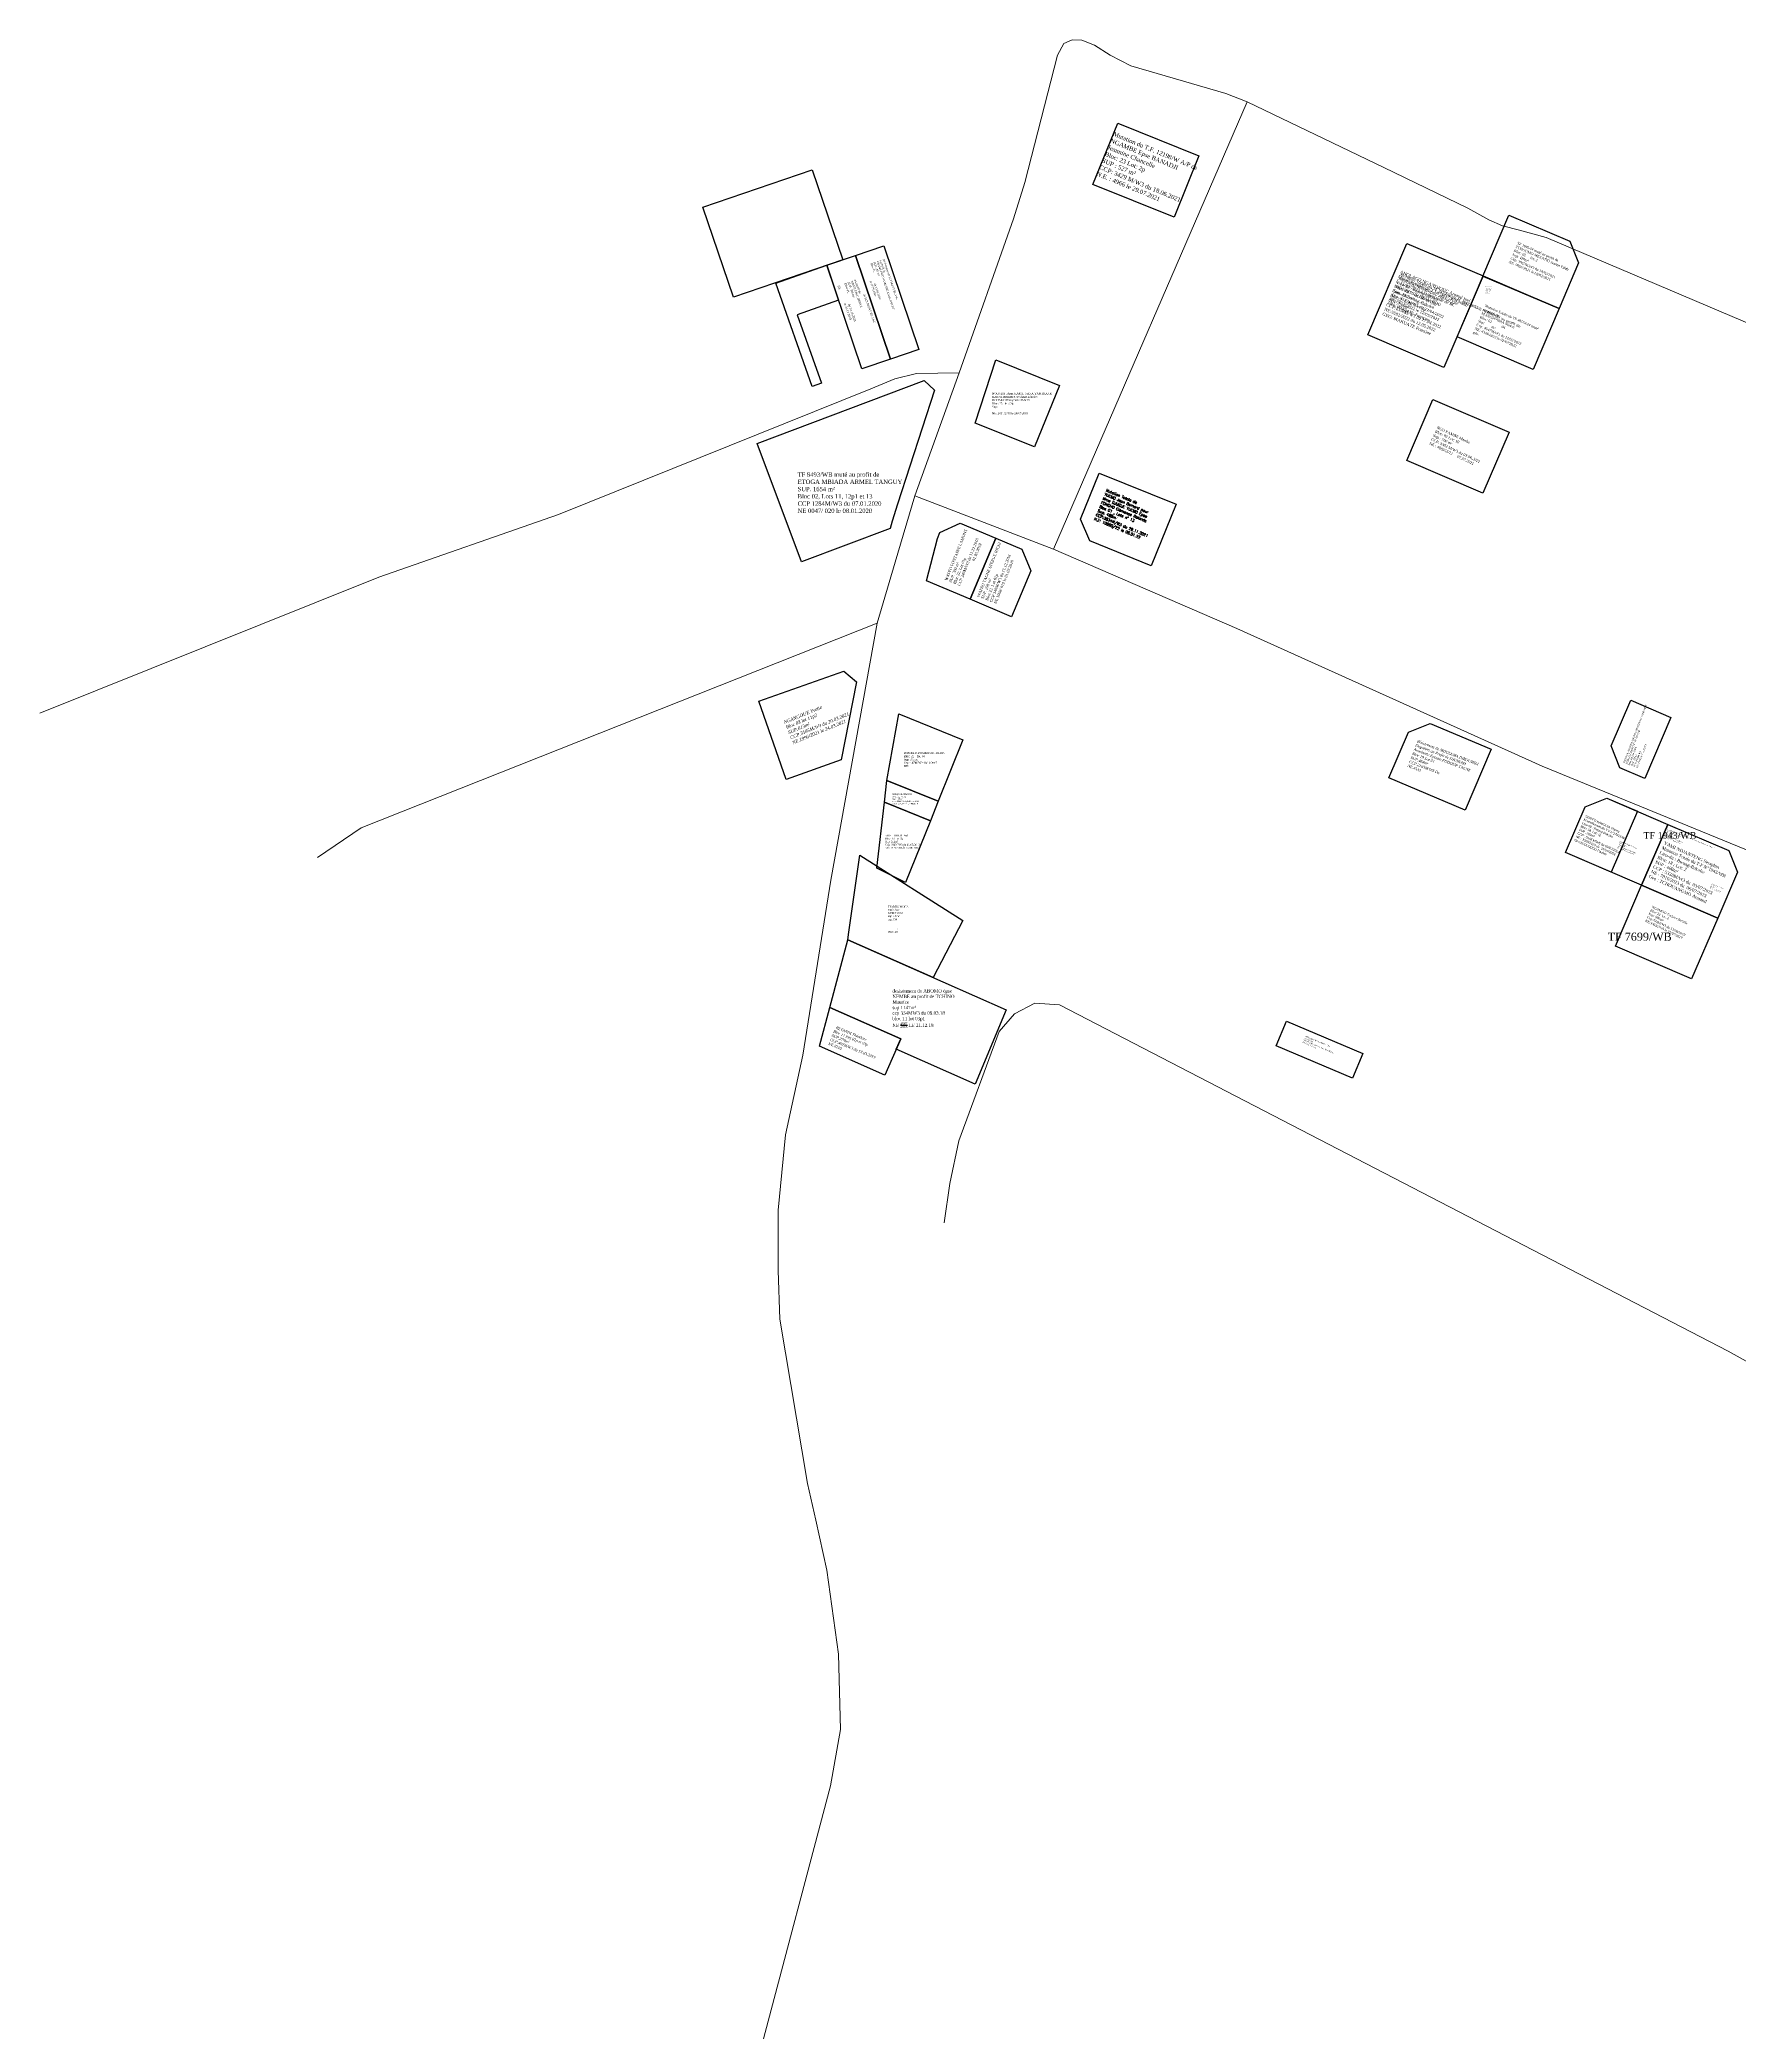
# Model space of a CAD drawing. Header units: millimetres. Extents: x 587399 to 927168, y 438565 to 1444955.
# Drawn here: x 590412 to 590925, y 439327 to 439928 of the extents above; entities that cross this region are included whole.
import ezdxf

# ---------------------------------------------------------------- set-up
doc = ezdxf.new("R2010")
doc.units = ezdxf.units.MM
doc.header["$LTSCALE"] = 2
for name, color, linetype in [('end maj 26 02 2021', 7, 'Continuous'), ('MAJ DEC 2021', 234, 'Continuous'), ('MAJ JAN 2022', 1, 'Continuous'), ('MAJ JUILLET 2021', 7, 'Continuous'), ('MAJ OCT 2021', 7, 'Continuous')]:
    doc.layers.add(name, color=color, linetype=linetype)
doc.layers.add('MAJ APRES LE 13.01.2023', color=222, linetype='Continuous', lineweight=30)
doc.layers.add('Roads_others', color=24, linetype='Continuous', lineweight=9)
doc.styles.get("Standard").update_dxf_attribs({"font": 'arial.ttf'})
doc.styles.add('Times 1.0', font='times.ttf', dxfattribs={"width": 0.99, "height": 1})
doc.styles.add('Times 1.5', font='times.ttf', dxfattribs={"width": 0.99, "height": 0.75})

msp = doc.modelspace()

# ---------------------------------------------------------------- linework, layer by layer
at = {"flags": 128}
for points in [[(590645.336, 439889.045), (590654.602, 439861.906), (590621.589, 439850.638), (590612.323, 439877.768)], [(590645.336, 439889.045), (590654.602, 439861.906), (590621.589, 439850.638), (590612.323, 439877.768)], [(590824.76, 439866.85), (590847.74, 439857.01), (590835.92, 439829.43), (590812.94, 439839.28)], [(590903.452, 439691.634), (590921.846, 439683.72), (590924.461, 439677.161), (590918.533, 439663.369), (590895.551, 439673.254)]]:
    msp.add_lwpolyline(points, close=True, dxfattribs=at)
at = {"color": 7, "lineweight": -3, "flags": 128}
msp.add_lwpolyline([(590645.336, 439889.045), (590654.602, 439861.906)], dxfattribs=at)
msp.add_lwpolyline([(590645.336, 439889.045), (590654.602, 439861.906)], dxfattribs=at)
at = {"color": 5, "lineweight": -3, "flags": 128}
msp.add_lwpolyline([(590824.76, 439866.85), (590847.74, 439857.01), (590835.92, 439829.43), (590812.94, 439839.28)], close=True, dxfattribs=at)
at = {"lineweight": -3, "flags": 128}
msp.add_lwpolyline([(590847.7, 439856.9), (590870.73, 439847.16)], dxfattribs=at)
msp.add_lwpolyline([(590847.7, 439856.9), (590870.73, 439847.16)], dxfattribs=at)
at = {"color": 150, "linetype": 'ByBlock', "lineweight": -3, "ltscale": 0.0014, "flags": 128}
msp.add_lwpolyline([(590654.94, 439737.85), (590658.7, 439734.62), (590654.12, 439711.04), (590637.503, 439705.15), (590629.21, 439728.73), (590654.94, 439737.85)], close=True, dxfattribs=at)
msp.add_lwpolyline([(590654.94, 439737.85), (590658.7, 439734.62), (590654.12, 439711.04), (590637.503, 439705.15), (590629.21, 439728.73), (590654.94, 439737.85)], close=True, dxfattribs=at)
at = {"color": 150, "lineweight": -3, "flags": 128}
msp.add_lwpolyline([(590654.94, 439737.85), (590658.7, 439734.62)], dxfattribs=at)
msp.add_lwpolyline([(590654.94, 439737.85), (590658.7, 439734.62)], dxfattribs=at)
at = {"layer": 'end maj 26 02 2021', "color": 3}
msp.add_lwpolyline([(590855.49, 439875.31), (590873.91, 439867.52), (590876.56, 439860.97), (590870.72, 439847.16), (590847.7, 439856.9)], close=True, dxfattribs=at)
msp.add_lwpolyline([(590855.49, 439875.31), (590873.91, 439867.52), (590876.56, 439860.97), (590870.72, 439847.16), (590847.7, 439856.9)], close=True, dxfattribs=at)
at = {"layer": 'end maj 26 02 2021', "color": 150, "lineweight": -3, "flags": 128}
for points in [[(590666.97, 439866.14), (590677.56, 439834.88), (590668.952, 439831.964), (590658.37, 439863.2)], [(590666.97, 439866.14), (590677.56, 439834.88), (590668.952, 439831.964), (590658.37, 439863.2)], [(590649.76, 439860.26), (590653.336, 439849.705), (590640.87, 439845.31), (590648.13, 439824.68), (590645.3, 439823.67), (590634.35, 439854.8)], [(590649.76, 439860.26), (590653.336, 439849.705), (590640.87, 439845.31), (590648.13, 439824.68), (590645.3, 439823.67), (590634.35, 439854.8)], [(590658.37, 439863.2), (590668.96, 439831.94), (590660.35, 439829), (590649.76, 439860.26)], [(590658.37, 439863.2), (590668.96, 439831.94), (590660.35, 439829), (590649.76, 439860.26)], [(590690.039, 439782.46), (590700.77, 439777.916), (590692.979, 439759.496), (590679.798, 439765.076), (590683.189, 439777.81), (590683.824, 439779.675)], [(590690.039, 439782.46), (590700.77, 439777.916), (590692.979, 439759.496), (590679.798, 439765.076), (590683.189, 439777.81), (590683.824, 439779.675)], [(590700.772, 439777.92), (590708.619, 439774.597), (590711.276, 439768.044), (590705.429, 439754.23), (590692.972, 439759.499)], [(590700.772, 439777.92), (590708.619, 439774.597), (590711.276, 439768.044), (590705.429, 439754.23), (590692.972, 439759.499)], [(590831.76, 439722.09), (590850.16, 439714.26), (590842.32, 439695.86), (590819.32, 439705.65), (590825.2, 439719.45)], [(590831.76, 439722.09), (590850.16, 439714.26), (590842.32, 439695.86), (590819.32, 439705.65), (590825.2, 439719.45)], [(590903.452, 439691.634), (590921.846, 439683.72), (590924.461, 439677.161), (590918.533, 439663.369), (590895.551, 439673.254)], [(590903.452, 439691.634), (590921.846, 439683.72), (590924.461, 439677.161), (590918.533, 439663.369), (590895.551, 439673.254)], [(590659.76, 439682.36), (590690.77, 439662.66), (590681.82, 439645.41), (590656.14, 439656.76), (590656.38, 439659.14)], [(590659.76, 439682.36), (590690.77, 439662.66), (590681.82, 439645.41), (590656.14, 439656.76), (590656.38, 439659.14)], [(590656.14, 439656.76), (590703.82, 439635.69), (590694.55, 439613.25), (590670.7, 439623.79), (590672.09, 439626.95), (590650.67, 439636.42)], [(590656.14, 439656.76), (590703.82, 439635.69), (590694.55, 439613.25), (590670.7, 439623.79), (590672.09, 439626.95), (590650.67, 439636.42)]]:
    msp.add_lwpolyline(points, close=True, dxfattribs=at)
at = {"layer": 'end maj 26 02 2021', "color": 150}
for points in [[(590700.739, 439831.725), (590719.923, 439823.971), (590712.436, 439805.432), (590694.542, 439812.662)], [(590700.739, 439831.725), (590719.923, 439823.971), (590712.436, 439805.432), (590694.542, 439812.662)], [(590671.483, 439724.924), (590690.817, 439717.111), (590683.352, 439698.58), (590667.867, 439704.819)], [(590671.483, 439724.924), (590690.817, 439717.111), (590683.352, 439698.58), (590667.867, 439704.819)], [(590667.867, 439704.819), (590683.352, 439698.58), (590680.991, 439692.719), (590667.116, 439698.309)], [(590667.867, 439704.819), (590683.352, 439698.58), (590680.991, 439692.719), (590667.116, 439698.309)], [(590667.116, 439698.309), (590680.991, 439692.719), (590673.498, 439674.121), (590664.823, 439678.43)], [(590667.116, 439698.309), (590680.991, 439692.719), (590673.498, 439674.121), (590664.823, 439678.43)], [(590885.08, 439699.53), (590903.452, 439691.634), (590895.549, 439673.249), (590872.58, 439683.125), (590878.506, 439696.908)], [(590885.08, 439699.53), (590903.452, 439691.634), (590895.549, 439673.249), (590872.58, 439683.125), (590878.506, 439696.908)], [(590895.566, 439673.254), (590918.533, 439663.369), (590910.62, 439644.998), (590887.658, 439654.884)], [(590895.566, 439673.254), (590918.533, 439663.369), (590910.62, 439644.998), (590887.658, 439654.884)], [(590788.45, 439632.23), (590811.47, 439622.48), (590808.36, 439615.13), (590785.33, 439624.87)], [(590788.45, 439632.23), (590811.47, 439622.48), (590808.36, 439615.13), (590785.33, 439624.87)]]:
    msp.add_lwpolyline(points, close=True, dxfattribs=at)
at = {"layer": 'end maj 26 02 2021', "color": 3, "lineweight": -3, "flags": 128}
msp.add_lwpolyline([(590679.153, 439825.507), (590682.286, 439822.521), (590671.115, 439788.172), (590669.441, 439783.026), (590668.91, 439780.891), (590642.143, 439770.779), (590628.757, 439806.469)], close=True, dxfattribs=at)
msp.add_lwpolyline([(590679.153, 439825.507), (590682.286, 439822.521), (590671.115, 439788.172), (590669.441, 439783.026), (590668.91, 439780.891), (590642.143, 439770.779), (590628.757, 439806.469)], close=True, dxfattribs=at)
at = {"layer": 'end maj 26 02 2021', "color": 150, "linetype": 'ByBlock', "lineweight": -3, "ltscale": 0.0014, "flags": 128}
msp.add_lwpolyline([(590650.67, 439636.42), (590672.099, 439626.946), (590667.275, 439615.957), (590647.511, 439624.707)], close=True, dxfattribs=at)
msp.add_lwpolyline([(590650.67, 439636.42), (590672.099, 439626.946), (590667.275, 439615.957), (590647.511, 439624.707)], close=True, dxfattribs=at)
at = {"layer": 'end maj 26 02 2021', "color": 150, "lineweight": -3, "flags": 128}
msp.add_lwpolyline([(590650.67, 439636.42), (590672.09, 439626.95)], dxfattribs=at)
msp.add_lwpolyline([(590650.67, 439636.42), (590672.09, 439626.95)], dxfattribs=at)
at = {"layer": 'MAJ APRES LE 13.01.2023', "color": 232, "lineweight": 30, "flags": 128}
for points in [[(590885.08, 439699.53), (590894.27, 439695.58), (590886.37, 439677.2), (590872.58, 439683.13), (590878.51, 439696.91)], [(590903.452, 439691.634), (590921.846, 439683.72), (590924.461, 439677.161), (590918.533, 439663.369), (590895.551, 439673.254)]]:
    msp.add_lwpolyline(points, close=True, dxfattribs=at)
at = {"layer": 'MAJ DEC 2021', "lineweight": -3, "flags": 128}
msp.add_lwpolyline([(590731.949, 439797.545), (590755.128, 439788.181), (590747.637, 439769.636), (590729.093, 439777.129), (590726.331, 439783.638)], close=True, dxfattribs=at)
msp.add_lwpolyline([(590731.949, 439797.545), (590755.128, 439788.181), (590747.637, 439769.636), (590729.093, 439777.129), (590726.331, 439783.638)], close=True, dxfattribs=at)
at = {"layer": 'MAJ DEC 2021', "flags": 128}
msp.add_lwpolyline([(590892.332, 439729.064), (590904.414, 439723.872), (590896.517, 439705.498), (590889.029, 439708.716), (590886.41, 439715.285)], close=True, dxfattribs=at)
msp.add_lwpolyline([(590892.332, 439729.064), (590904.414, 439723.872), (590896.517, 439705.498), (590889.029, 439708.716), (590886.41, 439715.285)], close=True, dxfattribs=at)
at = {"layer": 'MAJ JAN 2022', "lineweight": -3, "ltscale": 0.0014, "flags": 128}
msp.add_lwpolyline([(590847.74, 439857.01), (590870.72, 439847.16), (590862.84, 439828.78), (590839.862, 439838.626)], close=True, dxfattribs=at)
msp.add_lwpolyline([(590847.74, 439857.01), (590870.72, 439847.16), (590862.84, 439828.78), (590839.862, 439838.626)], close=True, dxfattribs=at)
at = {"layer": 'MAJ JUILLET 2021', "flags": 128}
for points in [[(590737.549, 439903.136), (590761.997, 439893.257), (590754.504, 439874.714), (590730.056, 439884.593)], [(590737.549, 439903.136), (590761.997, 439893.257), (590754.504, 439874.714), (590730.056, 439884.593)], [(590832.575, 439819.729), (590855.557, 439809.878), (590847.69, 439791.498), (590824.699, 439801.353)], [(590832.575, 439819.729), (590855.557, 439809.878), (590847.69, 439791.498), (590824.699, 439801.353)]]:
    msp.add_lwpolyline(points, close=True, dxfattribs=at)
at = {"layer": 'MAJ OCT 2021', "flags": 128}
msp.add_lwpolyline([(590903.452, 439691.634), (590921.846, 439683.72), (590924.461, 439677.161), (590918.533, 439663.369), (590895.551, 439673.254)], close=True, dxfattribs=at)
msp.add_lwpolyline([(590903.452, 439691.634), (590921.846, 439683.72), (590924.461, 439677.161), (590918.533, 439663.369), (590895.551, 439673.254)], close=True, dxfattribs=at)
at = {"layer": 'Roads_others'}
msp.add_line((590718.136, 439774.62), (590776.587, 439909.567), dxfattribs=at)
for points in [[(590630.287, 439323.823), (590650.838, 439401.712), (590653.874, 439418.651), (590653.252, 439441.423), (590649.808, 439466.713), (590646.44, 439481.788), (590643.975, 439492.884), (590635.589, 439542.423), (590635.119, 439557.059), (590635.101, 439575.255), (590637.321, 439598.03), (590642.505, 439621.99), (590650.934, 439674.807), (590665.002, 439752.314), (590670.346, 439770.659), (590676.288, 439790.707), (590689.651, 439827.764), (590706.125, 439874.221), (590709.545, 439885.169), (590719.332, 439923.638), (590721.304, 439927.111)], [(590721.304, 439927.111), (590723.79, 439928.219), (590726.732, 439928.155), (590730.531, 439926.6), (590735.23, 439923.576), (590741.517, 439920.399), (590770.113, 439912.07), (590776.587, 439909.567), (590817.784, 439889.709), (590843.109, 439877.463), (590849.507, 439873.921), (590853.606, 439872.145), (590858.67, 439870.824), (590866.71, 439868.61), (590926.141, 439843.387), (590969.935, 439824.936), (591020.504, 439802.799), (591082.914, 439775.059), (591155.903, 439748.368), (591203.562, 439727.71)], [(590689.651, 439827.764), (590676.84, 439827.608), (590670.291, 439825.976), (590663, 439823.007), (590568.793, 439785.051), (590514.611, 439766.216), (590495.823, 439758.669), (590412.369, 439725.146)], [(590676.288, 439790.707), (590718.136, 439774.62), (590773.403, 439750.719), (590865.602, 439709.178), (590978.955, 439662.706), (591070.867, 439620.049), (591082.662, 439615.296), (591138.779, 439596.272), (591141.089, 439595.865), (591142.721, 439595.977)], [(590496.088, 439681.596), (590509.335, 439690.564), (590665.002, 439752.314)], [(590685.142, 439571.457), (590686.918, 439583.288), (590689.58, 439596.158), (590701.76, 439629.146), (590706.362, 439634.479), (590712.465, 439637.735), (590719.915, 439637.157), (590921.609, 439532.79), (590986.414, 439496.772)]]:
    msp.add_lwpolyline(points, dxfattribs=at)

# ---------------------------------------------------------------- texts
at = {"insert": (590822.902, 439858.74), "char_height": 0.9145, "width": 31.0413, "attachment_point": 1, "rotation": 337.288757}
msp.add_mtext('{\\fTimes New Roman|b0|i0|c0|p18;ANOLAGO NGANDJOUC Arnaud Joel\\P\\C1;Mutation totale du T.Fn%%D3437/WB établi\\Ple 11/05/2022 à la demande de M. \\PNJOUBISSIE HEMABOU \\P\\C256;Lieu-dit:Bwang-Bakoko\\PBloc:2; Lots: 3 et 5p\\C1;\\P\\C256;SUP:750m²\\PCCP:4338M/W3 du 27.04.2022\\PNE:5592/2022 du 12.05.2022\\PGEO: MAKUATE Francine}', dxfattribs=at)
at = {"color": 150, "linetype": 'ByBlock', "lineweight": -3, "ltscale": 0.0014, "insert": (590636.651, 439722.828), "char_height": 1, "width": 21.33543, "attachment_point": 1, "rotation": 22.376227, "style": 'Times 1.5'}
msp.add_mtext('{\\fTimes New Roman|b0|i1|c0|p18;\\C7;NGANGOUE Yvette \\PBloc 03 lot 11p2\\PSUP.613m²\\PCCP.3185M/W3 du 20.03.2021\\PNE.1996/2021 le 24.03.2021}', dxfattribs=at)
msp.add_mtext('{\\fTimes New Roman|b0|i1|c0|p18;\\C7;NGANGOUE Yvette \\PBloc 03 lot 11p2\\PSUP.613m²\\PCCP.3185M/W3 du 20.03.2021\\PNE.1996/2021 le 24.03.2021}', dxfattribs=at)
at = {"layer": 'end maj 26 02 2021', "linetype": 'ByBlock', "ltscale": 0.0014}
for s, p in [('BASSANGONEN', (590848.36, 439853.652)), ('BASSANGONEN', (590848.36, 439853.652)), ('Valentin Roméo', (590848.466, 439852.711)), ('Valentin Roméo', (590848.466, 439852.711)), ('bloc 2 lot 4', (590848.466, 439852.262)), ('bloc 2 lot 4', (590848.466, 439852.262)), ('BASSANGONEN', (590848.466, 439853.16)), ('BASSANGONEN', (590848.466, 439853.16)), ('sup 500m2', (590848.466, 439851.813)), ('sup 500m2', (590848.466, 439851.813)), ('ccp 988MW3', (590848.466, 439851.364)), ('ccp 988MW3', (590848.466, 439851.364)), ('   du 13.02.2012', (590848.466, 439850.915)), ('   du 13.02.2012', (590848.466, 439850.915)), ('     NE 2264/2012', (590848.466, 439850.466)), ('     NE 2264/2012', (590848.466, 439850.466))]:
    msp.add_text(s, height=0.1698, dxfattribs=at).set_placement(p)
at = {"layer": 'end maj 26 02 2021', "attachment_point": 1}
for s, width, heights, insert, char_height, rotation in [('{\\fTimes New Roman|b0|i0|c0|p18;\\C1;TF 1695/W muté au profit de\\P\\C256;TCHOUMO MEZATIO Jeanne Edith\\PBloc: 02     lot: 2\\PSup: 420m²\\PCcp: 3067M/W3 du 10/02/2021\\PNE: 0896/2021 le 08/02/2021}', 94.60753, [49.279], (590858.234, 439867.378), 0.75, 336.339654), ('{\\fTimes New Roman|b0|i0|c0|p18;\\C1;TF 1695/W muté au profit de\\P\\C256;TCHOUMO MEZATIO Jeanne Edith\\PBloc: 02     lot: 2\\PSup: 420m²\\PCcp: 3067M/W3 du 10/02/2021\\PNE: 0896/2021 le 08/02/2021}', 94.60753, [49.279], (590858.234, 439867.378), 0.75, 336.339654), ('{\\fVerdana|b0|i0|c0|p34;\\C1;Mutation Totale du TF 3437/W de M. NJOUBISSIE HEMADOU au profit de\\P\\C256;ANOLAGO NGANDJOUC Arnaud Joel\\PLieu-dit : Bwang-Bakoko\\PBloc: 02     lot: 03 et 05p\\PSup: 750 m²\\PCcp: 4147M/W3 du 27/04/2022\\PNE: 5592/2022 le 12/05/2022\\P\\C1;Géo: MAKUATE  Françine}', 94.60753, [49.279], (590823.044, 439857.922), 0.8, 336.339654), ('{\\fTimes New Roman|b0|i0|c0|p18;\\C1;Mutation Totale du TF 48574/W muté \\Pau profit de\\P\\C256;MANGWASSA Simon\\PBloc: 02     lot: 04\\PSup: 500 m²\\PCcp: 4147M/W3 du 21/02/2022\\PNE: 4349/2022 le 02/03/2022\\Pgéo: MAKUATE  .F}', 94.60753, [49.279], (590848.444, 439848.459), 0.75, 336.339654), ('{\\fTimes New Roman|b0|i0|c0|p18;\\C1;Mutation Totale du TF 48574/W muté \\Pau profit de\\P\\C256;MANGWASSA Simon\\PBloc: 02     lot: 04\\PSup: 500 m²\\PCcp: 4147M/W3 du 21/02/2022\\PNE: 4349/2022 le 02/03/2022\\Pgéo: MAKUATE  .F}', 94.60753, [49.279], (590848.444, 439848.459), 0.75, 336.339654), ('{\\fTimes New Roman|b0|i0|c0|p18;NGAMGO Teclaire Bertille\\PBloc:18  lot: 4\\PSup: 500m²\\PCcp:794M/W3 du 11/06/2019\\PNE:3363/2019 le 22/07/2019}', 70.99568, [32.841], (590898.839, 439667.136), 0.6924, 334.418898), ('{\\fTimes New Roman|b0|i0|c0|p18;NGAMGO Teclaire Bertille\\PBloc:18  lot: 4\\PSup: 500m²\\PCcp:794M/W3 du 11/06/2019\\PNE:3363/2019 le 22/07/2019}', 70.99568, [32.841], (590898.839, 439667.136), 0.6924, 334.418898), ('{\\fTimes New Roman|b0|i0|c0|p18;\\C1;Désistement de YOUMBI YVES\\Pau profit de\\P\\fTimes New Roman|b0|i0|c186|p18;\\C256;NKONO AYANGMA Jean Marc Romeo\\PBloc: 19   lot: 11p\\PSup: 200m²\\PCcp: 740M/W3 du 08/05/2019\\PNE:3087/2019 le 10/06/2019}', 271.50384, [82.11], (590794.145, 439627.987), 0.4, 337.129142), ('{\\fTimes New Roman|b0|i0|c0|p18;\\C1;Désistement de YOUMBI YVES\\Pau profit de\\P\\fTimes New Roman|b0|i0|c186|p18;\\C256;NKONO AYANGMA Jean Marc Romeo\\PBloc: 19   lot: 11p\\PSup: 200m²\\PCcp: 740M/W3 du 08/05/2019\\PNE:3087/2019 le 10/06/2019}', 271.50384, [82.11], (590794.145, 439627.987), 0.4, 337.129142)]:
    msp.add_mtext_dynamic_manual_height_columns(s, width=width, gutter_width=12.5, heights=heights, dxfattribs=dict(at, insert=insert, char_height=char_height, rotation=rotation))
at = {"layer": 'end maj 26 02 2021', "color": 150, "lineweight": -3, "insert": (590667.193, 439862.287), "char_height": 0.58619, "width": 23.53036, "attachment_point": 1, "rotation": 288.347966}
msp.add_mtext('{\\fTimes New Roman|b0|i0|c0|p18;\\W0.99;\\C1;Désistement de SCI MONT BLANC\\Pau proift de\\C256;\\PCHAMGOUO WOACHIE IGOR ANICET\\PSUP. 300 m²\\PBloc 01, Lot 12p2\\PCCP 1343M/W3 du 23.01.2020\\PNE 1275/ 020 le 16.03.2020}', dxfattribs=at)
msp.add_mtext('{\\fTimes New Roman|b0|i0|c0|p18;\\W0.99;\\C1;Désistement de SCI MONT BLANC\\Pau proift de\\C256;\\PCHAMGOUO WOACHIE IGOR ANICET\\PSUP. 300 m²\\PBloc 01, Lot 12p2\\PCCP 1343M/W3 du 23.01.2020\\PNE 1275/ 020 le 16.03.2020}', dxfattribs=at)
at = {"layer": 'end maj 26 02 2021', "color": 150, "linetype": 'ByBlock', "lineweight": -3, "ltscale": 0.0014, "attachment_point": 1, "style": 'Times 1.0'}
for s, insert, char_height, width, rotation in [('{\\C1;Désistement de SCI MONT BLANC\\Pau proift de\\C256;\\PNANA ERIC HERVE\\PSUP. 300 m²\\PBloc 01, Lot 12p2\\PCCP 293M/W3 du 10.10.2018\\PNE 6500/ 019 le 31.12.2019}', (590659.64, 439856.403), 0.64, 29.44407, 289.682931), ('{\\C1;Désistement de SCI MONT BLANC\\Pau proift de\\C256;\\PNANA ERIC HERVE\\PSUP. 300 m²\\PBloc 01, Lot 12p2\\PCCP 293M/W3 du 10.10.2018\\PNE 6500/ 019 le 31.12.2019}', (590659.64, 439856.403), 0.64, 29.44407, 289.682931), ('{\\C256;WAFFO FONTAINE LAMONT\\PSUP. 300 m²\\PBloc 22, Lot 01p\\PCCP 349M/W3 du 11.12.2018\\PNE 1065/ 019 le 01.03.2019}', (590685.292, 439765.321), 0.82917, 57.88345, 68.290258), ('{\\C256;WAFFO FONTAINE LAMONT\\PSUP. 300 m²\\PBloc 22, Lot 01p\\PCCP 349M/W3 du 11.12.2018\\PNE 1065/ 019 le 01.03.2019}', (590685.292, 439765.321), 0.82917, 57.88345, 68.290258), ('{\\C256;WAFFO TAGNE STERVE RICKI\\PSUP. 258 m²\\PBloc 22, Lot 01p\\PCCP 348M/W3 du 11.12.2018\\PNE 1066/ 019 le 01.03.2019}', (590695.016, 439760.348), 0.82917, 57.88345, 68.290258), ('{\\C256;WAFFO TAGNE STERVE RICKI\\PSUP. 258 m²\\PBloc 22, Lot 01p\\PCCP 348M/W3 du 11.12.2018\\PNE 1066/ 019 le 01.03.2019}', (590695.016, 439760.348), 0.82917, 57.88345, 68.290258), ('{\\fTimes New Roman|b0|i1|c0|p18;\\C1;désistement de MOULEMA DIBOUMBA Dagobert \\C7;au Profit de DJUIKAM Antoinette Epouse FODOUP TAGNE\\PBloc 19 Lot 01\\PSUP.488m²\\PCCP.2103M/W3 Du 03.06.2020\\PNE.4533 /2020 Le 23.06.2020}', (590827.972, 439717.193), 0.8, 19.77866, 339.045334), ('{\\fTimes New Roman|b0|i1|c0|p18;\\C1;désistement de MOULEMA DIBOUMBA Dagobert \\C7;au Profit de DJUIKAM Antoinette Epouse FODOUP TAGNE\\PBloc 19 Lot 01\\PSUP.488m²\\PCCP.2103M/W3 Du 03.06.2020\\PNE.4533 /2020 Le 23.06.2020}', (590827.972, 439717.193), 0.8, 19.77866, 339.045334), ('{\\fTimes New Roman|b0|i0|c186|p18;\\C256;NOUTCHANG ALINE LAURE\\PSUP. 488 m²\\PBloc 18, Lot 02\\PCCP 1133M/W3 du 23.10.2019\\PNE 5721/ 019 le 27.11.2019}', (590916.614, 439673.826), 0.2, 4.368416739453096e-11, 336.884746), ('\\A1;{\\fTimes New Roman|b0|i1|c0|p18;\\C1; \\C7;BETANDI Théodore\\PBloc 11 lots 01p et 03p\\PSUP.270m²\\PCCP.492M/W3 du 13.03.2019\\PNE.8218 /2020 le 17.11.2020}', (590652.435, 439630.891), 0.8, 36.66155, 337.915919), ('\\A1;{\\fTimes New Roman|b0|i1|c0|p18;\\C1; \\C7;BETANDI Théodore\\PBloc 11 lots 01p et 03p\\PSUP.270m²\\PCCP.492M/W3 du 13.03.2019\\PNE.8218 /2020 le 17.11.2020}', (590652.435, 439630.891), 0.8, 36.66155, 337.915919)]:
    msp.add_mtext(s, dxfattribs=dict(at, insert=insert, char_height=char_height, width=width, rotation=rotation))
at = {"layer": 'end maj 26 02 2021', "attachment_point": 1}
for s, width, heights, insert, char_height in [('{\\fTimes New Roman|b0|i0|c0|p18;NOUNDA Johan, KAMSI NANA YAN FRANK\\PKAMSI MBIENDOU Christ Lènel et\\PKOUAMOU Stephane JASON\\PBloc: 23   lot: 06p\\PSup: 400 m²\\PCcp: 026M/W3 18/05/2018\\PNE: 2081/2018 le 24/07/2018}', 127.66006, [54.716], (590699.618, 439821.846), 0.59587), ('{\\fTimes New Roman|b0|i0|c0|p18;NOUNDA Johan, KAMSI NANA YAN FRANK\\PKAMSI MBIENDOU Christ Lènel et\\PKOUAMOU Stephane JASON\\PBloc: 23   lot: 06p\\PSup: 400 m²\\PCcp: 026M/W3 18/05/2018\\PNE: 2081/2018 le 24/07/2018}', 127.66006, [54.716], (590699.618, 439821.846), 0.59587), ('{\\fTimes New Roman|b0|i0|c0|p18;DOMBEU DOMBISSIE JUSTIN\\PBloc: 22    lot: 04\\PSup: 375 m²\\PCcp: 147M/W3 06/10/2017\\PNE: 2079/2018 le 24/07/2018}', 127.66006, [54.716], (590672.973, 439713.465), 0.59587), ('{\\fTimes New Roman|b0|i0|c0|p18;DOMBEU DOMBISSIE JUSTIN\\PBloc: 22    lot: 04\\PSup: 375 m²\\PCcp: 147M/W3 06/10/2017\\PNE: 2079/2018 le 24/07/2018}', 127.66006, [54.716], (590672.973, 439713.465), 0.59587), ('{\\fTimes New Roman|b0|i0|c0|p18;PEPOPO RAMATOU\\PBloc. 22, lot: 5p\\PSup: 100m²\\PCcp: 034M/W3 du 23/05/2018\\PNE: 1925/2018 le 27/08/2018}', 73.27969, [26.22], (590669.526, 439700.937), 0.42493), ('{\\fTimes New Roman|b0|i0|c0|p18;PEPOPO RAMATOU\\PBloc. 22, lot: 5p\\PSup: 100m²\\PCcp: 034M/W3 du 23/05/2018\\PNE: 1925/2018 le 27/08/2018}', 73.27969, [26.22], (590669.526, 439700.937), 0.42493), ('{\\fTimes New Roman|b0|i0|c0|p18;NKOT MBEM Paul\\PBloc. 22, lot: 5p\\PSup: 241m²\\PCcp: 034M/W3 du 23/05/2018\\PNE: 1921/2018 le 27/08/2018}', 73.27969, [26.22], (590667.316, 439688.55), 0.55771), ('{\\fTimes New Roman|b0|i0|c0|p18;NKOT MBEM Paul\\PBloc. 22, lot: 5p\\PSup: 241m²\\PCcp: 034M/W3 du 23/05/2018\\PNE: 1921/2018 le 27/08/2018}', 73.27969, [26.22], (590667.316, 439688.55), 0.55771)]:
    msp.add_mtext_dynamic_manual_height_columns(s, width=width, gutter_width=12.5, heights=heights, dxfattribs=dict(at, insert=insert, char_height=char_height))
at = {"layer": 'end maj 26 02 2021', "color": 150, "linetype": 'ByBlock', "lineweight": -3, "ltscale": 0.0014, "attachment_point": 1, "style": 'Times 1.0'}
for s, insert, char_height, width in [('{\\C1;TF 8493/WB muté au profit de\\P\\C256;ETOGA MBIADA ARMEL TANGUY\\PSUP. 1654 m²\\PBloc 02, Lots 11, 12p1 et 13\\PCCP 1284M/W3 du 07.01.2020\\PNE 0047/ 020 le 08.01.2020}', (590640.952, 439797.781), 1.31217, 83.92681), ('{\\C1;TF 8493/WB muté au profit de\\P\\C256;ETOGA MBIADA ARMEL TANGUY\\PSUP. 1654 m²\\PBloc 02, Lots 11, 12p1 et 13\\PCCP 1284M/W3 du 07.01.2020\\PNE 0047/ 020 le 08.01.2020}', (590640.952, 439797.781), 1.31217, 83.92681), ('{\\C1;TF 1943/WB }', (590896.129, 439689.295), 2.01035, 48.13997), ('\\A1;TIODJIO WOHA Enée épse KEMAYOU\\P{\\fTimes New Roman|b0|i0|c186|p18;sup }739{\\fTimes New Roman|b0|i0|c186|p18;m²\\Pccp 35}4{\\fTimes New Roman|b0|i0|c186|p18;M3 du 09.03.2018\\Pbloc }11{\\fTimes New Roman|b0|i0|c186|p18; lot }05&06p\\P{\\fTimes New Roman|b0|i0|c186|p18;NE 147}5{\\fTimes New Roman|b0|i0|c186|p18;/2019 le 08.04.19}', (590668.22, 439667.074), 0.57008, 6.95707), ('\\A1;TIODJIO WOHA Enée épse KEMAYOU\\P{\\fTimes New Roman|b0|i0|c186|p18;sup }739{\\fTimes New Roman|b0|i0|c186|p18;m²\\Pccp 35}4{\\fTimes New Roman|b0|i0|c186|p18;M3 du 09.03.2018\\Pbloc }11{\\fTimes New Roman|b0|i0|c186|p18; lot }05&06p\\P{\\fTimes New Roman|b0|i0|c186|p18;NE 147}5{\\fTimes New Roman|b0|i0|c186|p18;/2019 le 08.04.19}', (590668.22, 439667.074), 0.57008, 6.95707), ('{\\C1;TF 7699/WB}', (590885.318, 439658.975), 2.43304, 106.15281), ('{\\C1;TF 7699/WB}', (590885.318, 439658.975), 2.43304, 106.15281), ('\\A1;desistement de ABOMO épse NEMBE au profit de TCHINO Maurice\\Psup 1147m²\\Pccp 354MW3 du 09.03.18\\Pbloc 11 lot 03p1\\PNE {\\H0.7x;\\S4567/2018;} LE 21.12.18', (590669.548, 439641.897), 1, 20.6962), ('\\A1;desistement de ABOMO épse NEMBE au profit de TCHINO Maurice\\Psup 1147m²\\Pccp 354MW3 du 09.03.18\\Pbloc 11 lot 03p1\\PNE {\\H0.7x;\\S4567/2018;} LE 21.12.18', (590669.548, 439641.897), 1, 20.6962)]:
    msp.add_mtext(s, dxfattribs=dict(at, insert=insert, char_height=char_height, width=width))
at = {"layer": 'MAJ APRES LE 13.01.2023', "color": 232, "lineweight": 30, "attachment_point": 1}
for s, insert, char_height, width, rotation in [('{\\C7;GUIFFO KAMGUIA Thierry}\\P{\\C1;Morcellement du T.F n°17615/W    \\P\\C7;Lieu-dit : Bwang Bakoko \\PBloc: 18; Lot: 1p\\PSUP :288m²\\PCCP : 5146 M/W5 du 03/03/2023\\PNE : 3029/2023 du  11/04/2023\\C256;\\P\\C1;Geo:ELOUNDOU Pauline}', (590878.764, 439694.457), 0.67449, 14.47875, 335.021973), ('{\\fTimes New Roman|b0|i0|c0|p18;YAMI NDJANTENG Seraphin   \\P\\C1;Mutation Totale du T.F N°1943/WB     \\P\\C256;Lieu-dit : Bwang-Bakoko \\PBloc: 18 ; Lot: 2 \\PSUP : 488m²\\PCCP : 5338M/W3 du  03/07/2023\\PNE : 7816/2023 du  06/07/2023\\P\\C1;Geo : TCHOUANGMO Armand}', (590902.521, 439686.518), 0.94285, 26.44695, 335.690069)]:
    msp.add_mtext(s, dxfattribs=dict(at, insert=insert, char_height=char_height, width=width, rotation=rotation))
at = {"layer": 'MAJ APRES LE 13.01.2023', "color": 232, "lineweight": 30, "insert": (590889.002, 439686.676), "char_height": 0.3, "attachment_point": 1, "rotation": 337.824978}
msp.add_mtext_dynamic_manual_height_columns('FEUTMENI Elisabeth la douce\\PBloc: 18 lot : 1\\PSup:488m²\\PCcp: 1990M/W3 du 20/04/2020\\PNE: 2654/2020 le 11/05/2020', width=127.49392, gutter_width=12.5, heights=[37.541], dxfattribs=at)
at = {"layer": 'MAJ DEC 2021', "linetype": 'ByBlock', "ltscale": 0.0014, "insert": (590734.21, 439792.822), "char_height": 0.8, "width": 20.80468, "attachment_point": 1, "rotation": 337.45374}
msp.add_mtext('{\\Fromanc|c0;\\C1;Mutation Totale de \\C256;\\PYUEMO Jean Bernard pour\\PMme DJUIDJE YUEMO Epse\\PFONGHO Clémence Rolande\\PBloc 01 , Lots n° 13\\PSup: 488m\\fTimes New Roman|b0|i0|c0|p18;²\\Fromanc|c0; \\PCCP:3834M/W3 du 29.11.2021\\PN.E: 10660/22 le 06.01.22}', dxfattribs=at)
msp.add_mtext('{\\Fromanc|c0;\\C1;Mutation Totale de \\C256;\\PYUEMO Jean Bernard pour\\PMme DJUIDJE YUEMO Epse\\PFONGHO Clémence Rolande\\PBloc 01 , Lots n° 13\\PSup: 488m\\fTimes New Roman|b0|i0|c0|p18;²\\Fromanc|c0; \\PCCP:3834M/W3 du 29.11.2021\\PN.E: 10660/22 le 06.01.22}', dxfattribs=at)
at = {"layer": 'MAJ DEC 2021', "insert": (590889.948, 439710.19), "char_height": 0.50298, "width": 24.08698, "attachment_point": 1, "rotation": 69.035797}
msp.add_mtext('{\\fTimes New Roman|b0|i0|c0|p18;DJEFOUA ALOUMA JACOB CHRISTIAN et CONSORTS\\P\\fTimes New Roman|b0|i1|c0|p18;\\C1;MORCELEMENT DU TF 45837/W\\C0;\\P\\fTimes New Roman|b0|i0|c0|p18;Bloc:04; Lot 13PA\\PSUP: 250m²\\PCCP:3819M/W3 du18/11/2021\\PNE: 10153 le 15/12/2021}', dxfattribs=at)
msp.add_mtext('{\\fTimes New Roman|b0|i0|c0|p18;DJEFOUA ALOUMA JACOB CHRISTIAN et CONSORTS\\P\\fTimes New Roman|b0|i1|c0|p18;\\C1;MORCELEMENT DU TF 45837/W\\C0;\\P\\fTimes New Roman|b0|i0|c0|p18;Bloc:04; Lot 13PA\\PSUP: 250m²\\PCCP:3819M/W3 du18/11/2021\\PNE: 10153 le 15/12/2021}', dxfattribs=at)
at = {"layer": 'MAJ JUILLET 2021', "insert": (590736.444, 439900.549), "char_height": 1.3, "attachment_point": 1, "rotation": 337.571928}
msp.add_mtext_dynamic_manual_height_columns('{\\fTimes New Roman|b0|i0|c0|p18;Mutation du T.F. 12198/W A/P de\\PNGAMBE Epse BANADJI Jeannine Chancelle\\PBloc: 23 Lot: 2p\\PSUP : 527 m²\\PCCP: 3429 M/W3 du 18.06.2021\\PN.E. : 4966 le 29.07.2021}', width=26.52842, gutter_width=12.5, heights=[14.791], dxfattribs=at)
msp.add_mtext_dynamic_manual_height_columns('{\\fTimes New Roman|b0|i0|c0|p18;Mutation du T.F. 12198/W A/P de\\PNGAMBE Epse BANADJI Jeannine Chancelle\\PBloc: 23 Lot: 2p\\PSUP : 527 m²\\PCCP: 3429 M/W3 du 18.06.2021\\PN.E. : 4966 le 29.07.2021}', width=26.52842, gutter_width=12.5, heights=[14.791], dxfattribs=at)
at = {"layer": 'MAJ JUILLET 2021', "insert": (590833.996, 439811.811), "char_height": 0.75955, "attachment_point": 1, "rotation": 334.752248}
msp.add_mtext('{\\fTimes New Roman|b0|i0|c0|p18;\\H1.053x;NGO PAMBE Marthe\\PBloc: 02 Lot: 10\\PSup : 500 m²\\PCCP: 3383 M/W3 du 03.06.2021\\PNE : 4083/2021 le 07.07.2021}', dxfattribs=at)
msp.add_mtext('{\\fTimes New Roman|b0|i0|c0|p18;\\H1.053x;NGO PAMBE Marthe\\PBloc: 02 Lot: 10\\PSup : 500 m²\\PCCP: 3383 M/W3 du 03.06.2021\\PNE : 4083/2021 le 07.07.2021}', dxfattribs=at)
at = {"layer": 'MAJ OCT 2021', "lineweight": 25, "insert": (590903.21, 439690.382), "char_height": 0.3, "width": 22.73349, "attachment_point": 1, "rotation": 338.075456}
msp.add_mtext('{\\fTimes New Roman|b0|i0|c186|p18;Désistement de NOUTCHANG Aline Laure A/P de YAMI NDJANTENG Séraphin\\PMorcellement du TF 1983/WB \\PBloc: 18 Lot: 02\\PSUP : 488 m²\\PCCP: 3571 M/W3 du 09.08.2021 \\PNE : 7170/2021 le 06.10.2021}', dxfattribs=at)

doc.saveas('drawing.dxf')
